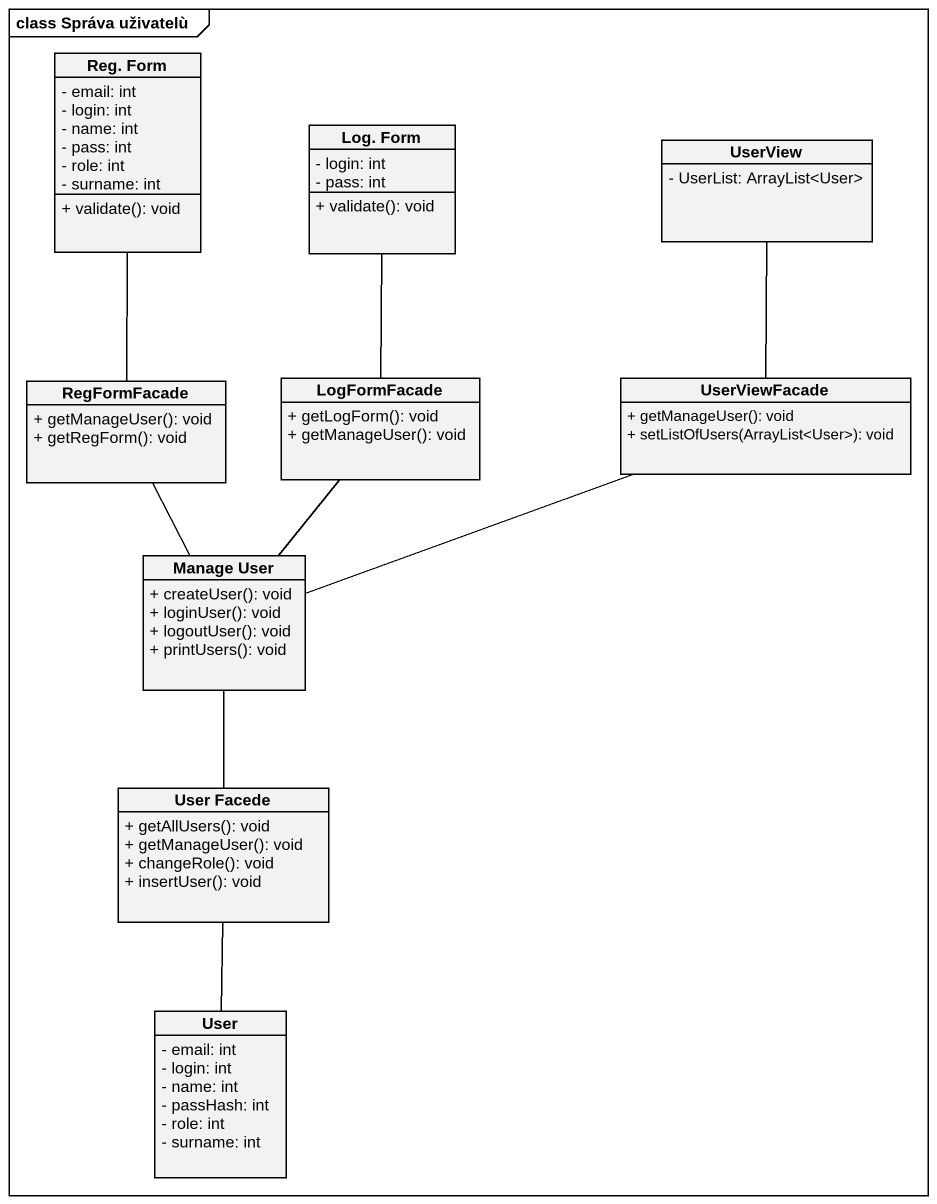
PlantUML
@startuml
mainframe class Správa uživatelù
hide circle
hide empty members
skinparam classAttributeIconSize 0
class "Reg. Form" as Reg_Form {
  - email: int
  - login: int
  - name: int
  - pass: int
  - role: int
  - surname: int
  + validate(): void
}
class "Log. Form" as Log_Form {
  - login: int
  - pass: int
  + validate(): void
}
class UserView {
  - UserList: ArrayList<User>
}
class RegFormFacade {
  + getManageUser(): void
  + getRegForm(): void
}
class LogFormFacade {
  + getLogForm(): void
  + getManageUser(): void
}
class UserViewFacade {
  + getManageUser(): void
  + setListOfUsers(ArrayList<User>): void
}
class "Manage User" as Manage_User {
  + createUser(): void
  + loginUser(): void
  + logoutUser(): void
  + printUsers(): void
}
class "User Facede" as User_Facede {
  + getAllUsers(): void
  + getManageUser(): void
  + changeRole(): void
  + insertUser(): void
}
class User {
  - email: int
  - login: int
  - name: int
  - passHash: int
  - role: int
  - surname: int
}
RegFormFacade -up- Reg_Form
LogFormFacade -up- Log_Form
UserViewFacade -up- UserView
Manage_User -up- RegFormFacade
Manage_User -up- LogFormFacade
Manage_User -right- UserViewFacade
Manage_User -- User_Facede
User_Facede -- User
@enduml
